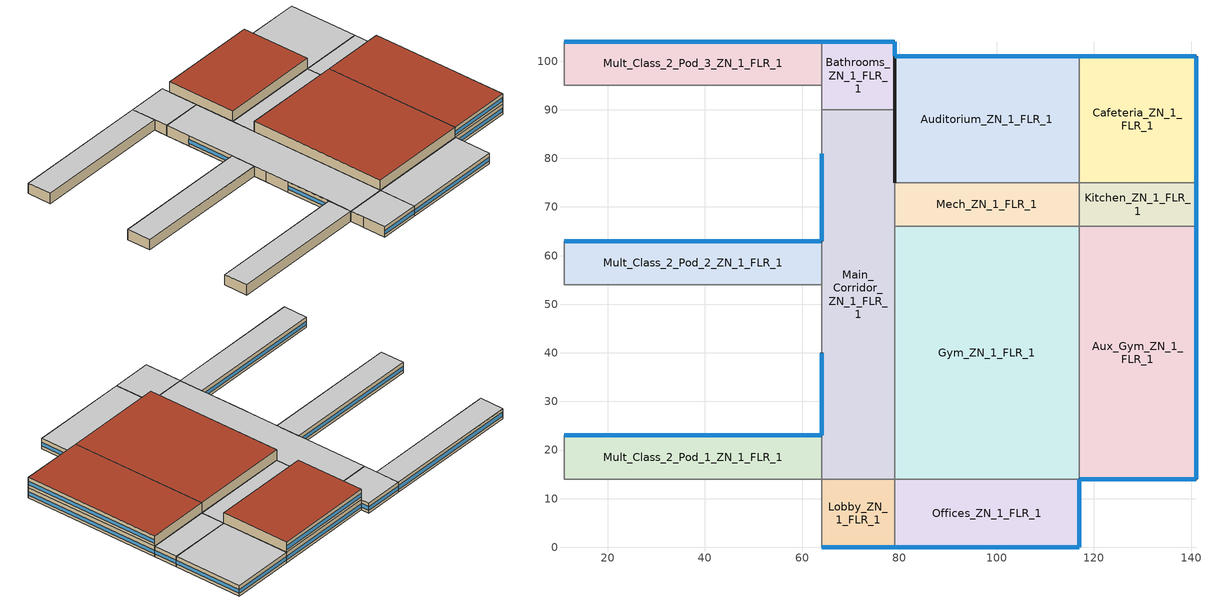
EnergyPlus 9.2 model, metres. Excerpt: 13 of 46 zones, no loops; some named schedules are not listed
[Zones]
Auditorium_ZN_1_FLR_1
 floor ground (ext-slab): 79,101 117,101 117,75 79,75 z0
 wall outside (Steel Frame Non-res Ext Wall): 117,101 79,101 79,75 z0:4; 117,101 79,101 79,75 z4:8
 wall to Mech_ZN_1_FLR_1 (int-walls): 79,75 117,75 z0:4
 wall to Cafeteria_ZN_1_FLR_1 (int-walls): 117,75 117,101 z0:4
 wall to Mech_ZN_1_FLR_2 (int-walls): 79,75 117,75 z4:8
 wall to LIBRARY_MEDIA_CENTER_ZN_1_FLR_2 (int-walls): 117,75 117,101 z4:8
 window (Window Non-res Fixed): 116.95,101 79.05,101 z1.1:2.5; 116.95,101 79.05,101 z5.1:6.5
 roof outside (IEAD Non-res Roof): 79,75 117,75 117,101 79,101 z8
Aux_Gym_ZN_1_FLR_1
 floor ground (ext-slab): 117,66 141,66 141,14 117,14 z0
 wall outside (Steel Frame Non-res Ext Wall): 117,14 141,14 141,66 z0:4; 117,14 141,14 141,66 z4:8
 wall to Kitchen_ZN_1_FLR_1 (int-walls): 141,66 117,66 z0:4
 wall to Gym_ZN_1_FLR_1 (int-walls): 117,66 117,14 z0:4; 117,66 117,14 z4:8
 wall to LIBRARY_MEDIA_CENTER_ZN_1_FLR_2 (int-walls): 141,66 117,66 z4:8
 window (Window Non-res Fixed): 117.05,14 140.95,14 z1.1:2.51; 141,14.05 141,65.95 z1.1:2.5; 117.05,14 140.95,14 z5.1:6.51; 141,14.05 141,65.95 z5.1:6.5
 roof outside (IEAD Non-res Roof): 117,14 141,14 141,66 117,66 z8
Bathrooms_ZN_1_FLR_1
 floor ground (ext-slab): 64,104 79,104 79,90 64,90 z0
 wall outside (Steel Frame Non-res Ext Wall): 79,90 79,101 79,104 64,104 z0:4
 wall to Main_Corridor_ZN_1_FLR_1 (int-walls): 64,90 79,90 z0:4
 wall to Mult_Class_2_Pod_3_ZN_1_FLR_1 (int-walls): 64,104 64,95 z0:4
 wall to Corridor_Pod_3_ZN_1_FLR_1 (int-walls): 64,95 64,90 z0:4
 window (Window Non-res Fixed): 79,101.05 79,103.95 z1.1:2.55; 78.95,104 64.05,104 z1.1:2.51
 ceiling to Bathrooms_ZN_1_FLR_2 (INT-FLOOR-UNDERSIDE): 64,90 79,90 79,104 64,104 z4
Cafeteria_ZN_1_FLR_1
 floor ground (ext-slab): 117,101 141,101 141,75 117,75 z0
 wall outside (Steel Frame Non-res Ext Wall): 141,75 141,101 117,101 z0:4
 wall to Kitchen_ZN_1_FLR_1 (int-walls): 117,75 141,75 z0:4
 window (Window Non-res Fixed): 141,75.05 141,100.95 / 140.95,101 117.05,101 z1.1:2.51
 ceiling to LIBRARY_MEDIA_CENTER_ZN_1_FLR_2 (INT-FLOOR-UNDERSIDE): 117,75 141,75 141,101 117,101 z4
Gym_ZN_1_FLR_1
 floor ground (ext-slab): 79,66 117,66 117,14 79,14 z0
 wall to Offices_ZN_1_FLR_1 (int-walls): 79,14 117,14 z0:4
 wall to Mech_ZN_1_FLR_1 (int-walls): 117,66 79,66 z0:4
 wall to Main_Corridor_ZN_1_FLR_1 (int-walls): 79,66 79,14 z0:4
 wall to Offices_ZN_1_FLR_2 (int-walls): 79,14 117,14 z4:8
 wall to Mech_ZN_1_FLR_2 (int-walls): 117,66 79,66 z4:8
 wall to Main_Corridor_ZN_1_FLR_2 (int-walls): 79,66 79,14 z4:8
 roof outside (IEAD Non-res Roof): 79,14 117,14 117,66 79,66 z8
Kitchen_ZN_1_FLR_1
 floor ground (ext-slab): 117,75 141,75 141,66 117,66 z0
 wall outside (Steel Frame Non-res Ext Wall): 141,66 141,75 z0:4
 wall to Mech_ZN_1_FLR_1 (int-walls): 117,75 117,66 z0:4
 window (Window Non-res Fixed): 141,66.05 141,74.95 z1.1:2.52
 ceiling to LIBRARY_MEDIA_CENTER_ZN_1_FLR_2 (INT-FLOOR-UNDERSIDE): 117,66 141,66 141,75 117,75 z4
Lobby_ZN_1_FLR_1
 floor ground (ext-slab): 64,14 79,14 79,0 64,0 z0
 wall outside (Steel Frame Non-res Ext Wall): 64,0 79,0 z0:4
 wall to Offices_ZN_1_FLR_1 (int-walls): 79,0 79,14 z0:4
 wall to Main_Corridor_ZN_1_FLR_1 (int-walls): 79,14 64,14 z0:4
 wall to Corridor_Pod_1_ZN_1_FLR_1 (int-walls): 64,14 64,9 z0:4
 wall to Mult_Class_1_Pod_1_ZN_1_FLR_1 (int-walls): 64,9 64,0 z0:4
 window (Window Non-res Fixed): 64.05,0 78.95,0 z1.1:2.51
 ceiling to Lobby_ZN_1_FLR_2 (INT-FLOOR-UNDERSIDE): 64,0 79,0 79,14 64,14 z4
Main_Corridor_ZN_1_FLR_1
 floor ground (ext-slab): 64,90 79,90 79,14 64,14 z0
 wall outside (Steel Frame Non-res Ext Wall): 64,40 64,23 / 79,75 79,90 / 64,81 64,63 z0:4
 wall to Mult_Class_1_Pod_2_ZN_1_FLR_1 (int-walls): 64,49 64,40 z0:4
 wall to Mult_Class_2_Pod_1_ZN_1_FLR_1 (int-walls): 64,23 64,14 z0:4
 wall to Mech_ZN_1_FLR_1 (int-walls): 79,66 79,75 z0:4
 wall to Mult_Class_1_Pod_3_ZN_1_FLR_1 (int-walls): 64,90 64,81 z0:4
 wall to Mult_Class_2_Pod_2_ZN_1_FLR_1 (int-walls): 64,63 64,54 z0:4
 wall to Corridor_Pod_2_ZN_1_FLR_1 (int-walls): 64,54 64,49 z0:4
 window (Window Non-res Fixed): 64,39.95 64,23.05 / 64,80.95 64,63.05 z1.1:2.51
 ceiling to Main_Corridor_ZN_1_FLR_2 (INT-FLOOR-UNDERSIDE): 64,14 79,14 79,90 64,90 z4
Mech_ZN_1_FLR_1
 floor ground (ext-slab): 79,75 117,75 117,66 79,66 z0
 ceiling to Mech_ZN_1_FLR_2 (INT-FLOOR-UNDERSIDE): 79,66 117,66 117,75 79,75 z4
Mult_Class_2_Pod_1_ZN_1_FLR_1
 floor ground (ext-slab): 11,23 64,23 64,14 11,14 z0
 wall outside (Steel Frame Non-res Ext Wall): 64,23 11,23 z0:4
 wall to Corridor_Pod_1_ZN_1_FLR_1 (int-walls): 11,14 64,14 z0:4
 wall to Corner_Class_2_Pod_1_ZN_1_FLR_1 (int-walls): 11,23 11,14 z0:4
 window (Window Non-res Fixed): 63.95,23 11.05,23 z1.1:2.5
 ceiling to Mult_Class_2_Pod_1_ZN_1_FLR_2 (INT-FLOOR-UNDERSIDE): 11,14 64,14 64,23 11,23 z4
Mult_Class_2_Pod_2_ZN_1_FLR_1
 floor ground (ext-slab): 11,63 64,63 64,54 11,54 z0
 wall outside (Steel Frame Non-res Ext Wall): 64,63 11,63 z0:4
 wall to Corridor_Pod_2_ZN_1_FLR_1 (int-walls): 11,54 64,54 z0:4
 wall to Corner_Class_2_Pod_2_ZN_1_FLR_1 (int-walls): 11,63 11,54 z0:4
 window (Window Non-res Fixed): 63.95,63 11.05,63 z1.1:2.5
 ceiling to Mult_Class_2_Pod_2_ZN_1_FLR_2 (INT-FLOOR-UNDERSIDE): 11,54 64,54 64,63 11,63 z4
Mult_Class_2_Pod_3_ZN_1_FLR_1
 floor ground (ext-slab): 11,104 64,104 64,95 11,95 z0
 wall outside (Steel Frame Non-res Ext Wall): 64,104 11,104 z0:4
 wall to Corridor_Pod_3_ZN_1_FLR_1 (int-walls): 11,95 64,95 z0:4
 wall to Corner_Class_2_Pod_3_ZN_1_FLR_1 (int-walls): 11,104 11,95 z0:4
 window (Window Non-res Fixed): 63.95,104 11.05,104 z1.1:2.5
 ceiling to Mult_Class_2_Pod_3_ZN_1_FLR_2 (INT-FLOOR-UNDERSIDE): 11,95 64,95 64,104 11,104 z4
Offices_ZN_1_FLR_1
 floor ground (ext-slab): 79,14 117,14 117,0 79,0 z0
 wall outside (Steel Frame Non-res Ext Wall): 79,0 117,0 117,14 z0:4
 window (Window Non-res Fixed): 79.05,0 116.95,0 z1.1:2.5; 117,0.05 117,13.95 z1.1:2.51
 ceiling to Offices_ZN_1_FLR_2 (INT-FLOOR-UNDERSIDE): 79,0 117,0 117,14 79,14 z4
[Building]
Ref Bldg Secondary School Pre1980_v1.3_5.0: North Axis=0; Terrain=City; Loads Convergence Tolerance Value=0.04; Temperature Convergence Tolerance Value=0.2; Solar Distribution=FullInteriorAndExterior; Maximum Number of Warmup Days=25; Minimum Number of Warmup Days=6
[Site:Location]
USA IL-CHICAGO-OHARE: Latitude=41.77; Longitude=-87.75; Time Zone=-6; Elevation=190
[SizingPeriod:DesignDay] Day of Month=21; Humidity Condition Type=Wetbulb; Barometric Pressure=99063; Rain Indicator=No; Snow Indicator=No; Daylight Saving Time Indicator=No; Solar Model Indicator=ASHRAEClearSky
Name | Month | Day Type | Maximum DryBulb Temperature | Daily DryBulb Temperature Range | Wetbulb or DewPoint at Maximum DryBulb | Wind Speed | Wind Direction | Sky Clearness
CHICAGO Ann Htg 99.6% Condns DB | 1 | WinterDesignDay | -20.6 | 0 | -20.6 | 4.9 | 270 | 0
CHICAGO Ann Clg .4% Condns WB=>MDB | 7 | SummerDesignDay | 31.2 | 10.7 | 25.5 | 5.3 | 230 | 1
[Site:GroundTemperature:BuildingSurface]
19.527, 19.502, 19.536, 19.598, 20.002, 21.64, 22.225, 22.375, 21.449, 20.121, 19.802, 19.633
[Site:WaterMainsTemperature]
Calculation Method=CORRELATION; Annual Average Outdoor Air Temperature=9.69; Maximum Difference In Monthly Average Outdoor Air Temperatures=28.1
[Material] Thermal Absorptance=0.9
Name | Roughness | Thickness | Conductivity | Density | Specific Heat | Solar Absorptance | Visible Absorptance
Steel Frame NonRes Wall Insulation | MediumRough | 0.03964 | 0.049 | 265 | 836.8 | 0.7 | 0.7
IEAD NonRes Roof Insulation | MediumRough | 0.110216 | 0.049 | 265 | 836.8 | 0.7 | 0.7
Std Wood 6inch | MediumSmooth | 0.15 | 0.12 | 540 | 1210 | 0.7 | 0.7
Wood Siding | MediumSmooth | 0.01 | 0.11 | 544.62 | 1210 | 0.78 | 0.78
1/2IN Gypsum | Smooth | 0.0127 | 0.16 | 784.9 | 830 | 0.92 | 0.92
HW CONCRETE; MAT-CC05 4 HW CONCRETE | Rough | 0.1016 | 1.311 | 2240 | 836.8 | 0.7 | 0.7
Roof Membrane | VeryRough | 0.0095 | 0.16 | 1121.29 | 1460 | 0.7 | 0.7
Metal Decking | MediumSmooth | 0.0015 | 45.006 | 7680 | 418.4 | 0.7 | 0.3
[Material:NoMass]
CP02 CARPET PAD: Roughness=VeryRough; Thermal Resistance=0.2165; Thermal Absorptance=0.9; Solar Absorptance=0.7; Visible Absorptance=0.8
[WindowMaterial:SimpleGlazingSystem]
NonRes Fixed Assembly Window: UFactor=3.52036; Solar Heat Gain Coefficient=0.41
[Construction]
Steel Frame Non-res Ext Wall: Wood Siding, Steel Frame NonRes Wall Insulation, 1/2IN Gypsum
IEAD Non-res Roof: Roof Membrane, IEAD NonRes Roof Insulation, Metal Decking
ext-slab: HW CONCRETE, CP02 CARPET PAD
int-walls: 1/2IN Gypsum, 1/2IN Gypsum
INT-FLOOR-UNDERSIDE: CP02 CARPET PAD, MAT-CC05 4 HW CONCRETE
Window Non-res Fixed: NonRes Fixed Assembly Window
InteriorFurnishings: Std Wood 6inch
[Zone] Type=1; Multiplier=1; Floor Area=autocalculate; Part of Total Floor Area=Yes
Auditorium_ZN_1_FLR_1; Aux_Gym_ZN_1_FLR_1; Bathrooms_ZN_1_FLR_1; Cafeteria_ZN_1_FLR_1; Gym_ZN_1_FLR_1; Kitchen_ZN_1_FLR_1; Lobby_ZN_1_FLR_1; Main_Corridor_ZN_1_FLR_1; Mech_ZN_1_FLR_1; Mult_Class_2_Pod_1_ZN_1_FLR_1; Mult_Class_2_Pod_2_ZN_1_FLR_1; Mult_Class_2_Pod_3_ZN_1_FLR_1; Offices_ZN_1_FLR_1
[InternalMass] Construction=InteriorFurnishings
Name | Zone or ZoneList | Surface Area
Auditorium_ZN_1_FLR_1 Internal Mass | Auditorium_ZN_1_FLR_1 | 1976
Aux_Gym_ZN_1_FLR_1 Internal Mass | Aux_Gym_ZN_1_FLR_1 | 2496
Bathrooms_ZN_1_FLR_1 Internal Mass | Bathrooms_ZN_1_FLR_1 | 420
Cafeteria_ZN_1_FLR_1 Internal Mass | Cafeteria_ZN_1_FLR_1 | 1248
Gym_ZN_1_FLR_1 Internal Mass | Gym_ZN_1_FLR_1 | 3952
Kitchen_ZN_1_FLR_1 Internal Mass | Kitchen_ZN_1_FLR_1 | 432
Lobby_ZN_1_FLR_1 Internal Mass | Lobby_ZN_1_FLR_1 | 420
Main_Corridor_ZN_1_FLR_1 Internal Mass | Main_Corridor_ZN_1_FLR_1 | 2280
Mech_ZN_1_FLR_1 Internal Mass | Mech_ZN_1_FLR_1 | 684
Mult_Class_2_Pod_1_ZN_1_FLR_1 Internal Mass | Mult_Class_2_Pod_1_ZN_1_FLR_1 | 954
Mult_Class_2_Pod_2_ZN_1_FLR_1 Internal Mass | Mult_Class_2_Pod_2_ZN_1_FLR_1 | 954
Mult_Class_2_Pod_3_ZN_1_FLR_1 Internal Mass | Mult_Class_2_Pod_3_ZN_1_FLR_1 | 954
Offices_ZN_1_FLR_1 Internal Mass | Offices_ZN_1_FLR_1 | 1064
[People] Fraction Radiant=0.3; Sensible Heat Fraction=AUTOCALCULATE; Activity Level Schedule=ACTIVITY_SCH; Enable ASHRAE 55 Comfort Warnings=No; Mean Radiant Temperature Calculation Type=ZoneAveraged; Work Efficiency Schedule=WORK_EFF_SCH; Clothing Insulation Calculation Method=ClothingInsulationSchedule; Clothing Insulation Schedule=CLOTHING_SCH; Air Velocity Schedule=AIR_VELO_SCH; Thermal Comfort Model 1 Type=FANGER
Name | Zone or ZoneList | Number of People Schedule | Number of People Calculation Method | Zone Floor Area per Person | Number of People
Auditorium_ZN_1_FLR_1 People | Auditorium_ZN_1_FLR_1 | BLDG_OCC_SCH_Auditorium | Area/Person | 1
Aux_Gym_ZN_1_FLR_1 People | Aux_Gym_ZN_1_FLR_1 | BLDG_OCC_SCH_Gym | Area/Person | 3.33
Bathrooms_ZN_1_FLR_1 People | Bathrooms_ZN_1_FLR_1 | BLDG_OCC_SCH | Area/Person | 10
Cafeteria_ZN_1_FLR_1 People | Cafeteria_ZN_1_FLR_1 | BLDG_OCC_SCH_Cafeteria | Area/Person | 1.39
Gym_ZN_1_FLR_1 People | Gym_ZN_1_FLR_1 | BLDG_OCC_SCH_Gym | Area/Person | 1
Kitchen_ZN_1_FLR_1 People | Kitchen_ZN_1_FLR_1 | BLDG_OCC_SCH | People |  | 32.4
Mech_ZN_1_FLR_1 People | Mech_ZN_1_FLR_1 | BLDG_OCC_SCH | Area/Person | 100
Mult_Class_2_Pod_1_ZN_1_FLR_1 People | Mult_Class_2_Pod_1_ZN_1_FLR_1 | BLDG_OCC_SCH | Area/Person | 4
Mult_Class_2_Pod_2_ZN_1_FLR_1 People | Mult_Class_2_Pod_2_ZN_1_FLR_1 | BLDG_OCC_SCH | Area/Person | 4
Mult_Class_2_Pod_3_ZN_1_FLR_1 People | Mult_Class_2_Pod_3_ZN_1_FLR_1 | BLDG_OCC_SCH | Area/Person | 4
Offices_ZN_1_FLR_1 People | Offices_ZN_1_FLR_1 | BLDG_OCC_SCH_Offices | Area/Person | 20
[Lights] Schedule=BLDG_LIGHT_SCH; Design Level Calculation Method=Watts/Area; Return Air Fraction=0; Fraction Radiant=0.37; Fraction Visible=0.2; Fraction Replaceable=1; EndUse Subcategory=General; Return Air Fraction Calculated from Plenum Temperature=No
Name | Zone or ZoneList | Watts per Zone Floor Area
Auditorium_ZN_1_FLR_1_Lights | Auditorium_ZN_1_FLR_1 | 12.08
Aux_Gym_ZN_1_FLR_1_Lights | Aux_Gym_ZN_1_FLR_1 | 11.81
Bathrooms_ZN_1_FLR_1_Lights | Bathrooms_ZN_1_FLR_1 | 9.6
Cafeteria_ZN_1_FLR_1_Lights | Cafeteria_ZN_1_FLR_1 | 14.38
Gym_ZN_1_FLR_1_Lights | Gym_ZN_1_FLR_1 | 11.38
Kitchen_ZN_1_FLR_1_Lights | Kitchen_ZN_1_FLR_1 | 16.76
Lobby_ZN_1_FLR_1_Lights | Lobby_ZN_1_FLR_1 | 12
Main_Corridor_ZN_1_FLR_1_Lights | Main_Corridor_ZN_1_FLR_1 | 9.25
Mech_ZN_1_FLR_1_Lights | Mech_ZN_1_FLR_1 | 8.05
Mult_Class_2_Pod_1_ZN_1_FLR_1_Lights | Mult_Class_2_Pod_1_ZN_1_FLR_1 | 21.52
Mult_Class_2_Pod_2_ZN_1_FLR_1_Lights | Mult_Class_2_Pod_2_ZN_1_FLR_1 | 21.52
Mult_Class_2_Pod_3_ZN_1_FLR_1_Lights | Mult_Class_2_Pod_3_ZN_1_FLR_1 | 21.52
Offices_ZN_1_FLR_1_Lights | Offices_ZN_1_FLR_1 | 20.09
[ElectricEquipment]
Name | Zone or ZoneList | Schedule | Design Level Calculation Method | Watts per Zone Floor Area | Fraction Latent | Fraction Radiant | Fraction Lost | EndUse Subcategory | Design Level
Auditorium_ZN_1_FLR_1_PlugMisc_Equip | Auditorium_ZN_1_FLR_1 | BLDG_EQUIP_SCH | Watts/Area | 5 | 0 | 0.5 | 0 | General
Aux_Gym_ZN_1_FLR_1_PlugMisc_Equip | Aux_Gym_ZN_1_FLR_1 | BLDG_EQUIP_SCH | Watts/Area | 5 | 0 | 0.5 | 0 | General
Bathrooms_ZN_1_FLR_1_PlugMisc_Equip | Bathrooms_ZN_1_FLR_1 | BLDG_EQUIP_SCH | Watts/Area | 4 | 0 | 0.5 | 0 | General
Cafeteria_ZN_1_FLR_1_PlugMisc_Equip | Cafeteria_ZN_1_FLR_1 | KITCHEN_ELEC_EQUIP_SCH | Watts/Area | 19.26 | 0 | 0.5 | 0 | General
Gym_ZN_1_FLR_1_PlugMisc_Equip | Gym_ZN_1_FLR_1 | BLDG_EQUIP_SCH | Watts/Area | 5 | 0 | 0.5 | 0 | General
Kitchen_ZN_1_FLR_1_ExhFan_Equip | Kitchen_ZN_1_FLR_1 | Kitchen_Exhaust_SCH | EquipmentLevel |  | 0 | 0 | 1 | KitchenExhFan | 699
Kitchen_ZN_1_FLR_1_MiscElec_Equip | Kitchen_ZN_1_FLR_1 | KITCHEN_ELEC_EQUIP_SCH | EquipmentLevel |  | 0.25 | 0.3 | 0.2 | MiscElec | 47994
Lobby_ZN_1_FLR_1_PlugMisc_Equip | Lobby_ZN_1_FLR_1 | BLDG_EQUIP_SCH | Watts/Area | 4 | 0 | 0.5 | 0 | General
Main_Corridor_ZN_1_FLR_1_PlugMisc_Equip | Main_Corridor_ZN_1_FLR_1 | BLDG_EQUIP_SCH | Watts/Area | 4 | 0 | 0.5 | 0 | General
Mech_ZN_1_FLR_1_Elevators_Equip | Mech_ZN_1_FLR_1 | BLDG_ELEVATORS | EquipmentLevel |  | 0 | 0.5 | 0 | Elevators | 32109.9
Mech_ZN_1_FLR_1_PlugMisc_Equip | Mech_ZN_1_FLR_1 | BLDG_EQUIP_SCH | Watts/Area | 4 | 0 | 0.5 | 0 | General
Mult_Class_2_Pod_1_ZN_1_FLR_1_PlugMisc_Equip | Mult_Class_2_Pod_1_ZN_1_FLR_1 | BLDG_EQUIP_SCH | Watts/Area | 10 | 0 | 0.5 | 0 | General
Mult_Class_2_Pod_2_ZN_1_FLR_1_PlugMisc_Equip | Mult_Class_2_Pod_2_ZN_1_FLR_1 | BLDG_EQUIP_SCH | Watts/Area | 10 | 0 | 0.5 | 0 | General
Mult_Class_2_Pod_3_ZN_1_FLR_1_PlugMisc_Equip | Mult_Class_2_Pod_3_ZN_1_FLR_1 | BLDG_EQUIP_SCH | Watts/Area | 10 | 0 | 0.5 | 0 | General
Offices_ZN_1_FLR_1_PlugMisc_Equip | Offices_ZN_1_FLR_1 | BLDG_EQUIP_SCH | Watts/Area | 10.8 | 0 | 0.5 | 0 | General
[GasEquipment]
Kitchen_ZN_1_FLR_1_MiscGas_Equip: Zone or ZoneList=Kitchen_ZN_1_FLR_1; Schedule=KITCHEN_GAS_EQUIP_SCH; Design Level Calculation Method=EquipmentLevel; Design Level=241713; Fraction Latent=0.1; Fraction Radiant=0.2; Fraction Lost=0.7; EndUse Subcategory=MiscGas
[ZoneInfiltration:DesignFlowRate] Schedule=INFIL_SCH; Constant Term Coefficient=1; Temperature Term Coefficient=0; Velocity Term Coefficient=0; Velocity Squared Term Coefficient=0
Name | Zone or ZoneList | Design Flow Rate Calculation Method | Flow per Exterior Surface Area | Air Changes per Hour
Auditorium_ZN_1_FLR_1_Infiltration | Auditorium_ZN_1_FLR_1 | Flow/ExteriorWallArea | 0.001133
Aux_Gym_ZN_1_FLR_1_Infiltration | Aux_Gym_ZN_1_FLR_1 | Flow/ExteriorWallArea | 0.001133
Bathrooms_ZN_1_FLR_1_Infiltration | Bathrooms_ZN_1_FLR_1 | Flow/ExteriorWallArea | 0.001133
Cafeteria_ZN_1_FLR_1_Infiltration | Cafeteria_ZN_1_FLR_1 | Flow/ExteriorWallArea | 0.001133
Gym_ZN_1_FLR_1_Infiltration | Gym_ZN_1_FLR_1 | AirChanges/Hour |  | 0.14
Kitchen_ZN_1_FLR_1_Infiltration | Kitchen_ZN_1_FLR_1 | Flow/ExteriorWallArea | 0.001133
Lobby_ZN_1_FLR_1_Infiltration | Lobby_ZN_1_FLR_1 | Flow/ExteriorWallArea | 0.001133
Main_Corridor_ZN_1_FLR_1_Infiltration | Main_Corridor_ZN_1_FLR_1 | Flow/ExteriorWallArea | 0.001133
Mult_Class_2_Pod_1_ZN_1_FLR_1_Infiltration | Mult_Class_2_Pod_1_ZN_1_FLR_1 | Flow/ExteriorWallArea | 0.001133
Mult_Class_2_Pod_2_ZN_1_FLR_1_Infiltration | Mult_Class_2_Pod_2_ZN_1_FLR_1 | Flow/ExteriorWallArea | 0.001133
Mult_Class_2_Pod_3_ZN_1_FLR_1_Infiltration | Mult_Class_2_Pod_3_ZN_1_FLR_1 | Flow/ExteriorWallArea | 0.001133
Offices_ZN_1_FLR_1_Infiltration | Offices_ZN_1_FLR_1 | Flow/ExteriorWallArea | 0.001133
[ZoneMixing]
Kitchen_ZN_1_FLR_1 Exhaust Fanmixing_0: Zone=Kitchen_ZN_1_FLR_1; Schedule=HVACOperationSchd; Design Flow Rate Calculation Method=Flow/Zone; Design Flow Rate=1.6288; Source Zone=Cafeteria_ZN_1_FLR_1; Delta Temperature=0
[Exterior:Lights]
Exterior Facade Lighting: Schedule=ALWAYS_ON; Design Level=21874; Control Option=AstronomicalClock; EndUse Subcategory=Exterior Facade Lighting
[UtilityCost:Charge:Block] Source Variable=totalEnergy; Season=Annual; Category Variable=EnergyCharges
Name | Utility Cost Charge Block | Tariff | Block Size 1 Value or Variable | Block 1 Cost per Unit Value or Variable | Block Size 2 Value or Variable | Block 2 Cost per Unit Value or Variable | Block Size 3 Value or Variable | Block 3 Cost per Unit Value or Variable | Block Size 4 Value or Variable | Block 4 Cost per Unit Value or Variable | Block Size Multiplier Value or Variable
 | AnnualEnergyCharge | PSI_LLF_LowLoadFactorService | 300 | 0.108222 | 700 | 0.087021 | 1500 | 0.07842 | remaining | 0.05832
 | AnnualDemandBaseCharge | PSI_LLF_LowLoadFactorService | 190 | 0 | 110 | 0.051773 | remaining | 0.046965 |  |  | TotalDemand
 | AnnualEnergyCharge | PSI_CS_CommercialElectricService | 300 | 0.082409 | 700 | 0.072873 | 1500 | 0.061696 | remaining | 0.041179
[UtilityCost:Variable]
IN_MonthlyGasRates: Tariff=IN_EIAMonthlyRateGas; Variable Type=Currency; January Value=8.22; February Value=7.51; March Value=8.97; April Value=9.01; May Value=9.16; June Value=10.44; July Value=10.32; August Value=10.13; September Value=9.2; October Value=8.18; November Value=7.83; December Value=7.63
[Schedule:Compact]
BLDG_OCC_SCH_Auditorium: Through: 6/30, For: Weekdays SummerDesignDay, Until: 08:00, 0, Until: 15:00, 0.25, Until: 17:00, 0.95, Until: 20:00, 0.1, Until: 24:00, 0, For: AllOtherDays, Until: 24:00, 0, Through: 9/1, For: Weekdays SummerDesignDay, Until: 08:00, 0, Until: 17:00, 0.15, Until: 19:00, 0.35, Until: 24:00, 0, For: AllOtherDays, Until: 24:00, 0, Through: 12/31, For: Weekdays SummerDesignDay, Until: 08:00, 0, Until: 15:00, 0.25, Until: 17:00, 0.95, Until: 20:00, 0.1, Until: 24:00, 0, For: AllOtherDays, Until: 24:00, 0
BLDG_OCC_SCH_Gym: Through: 6/30, For: Weekdays SummerDesignDay, Until: 08:00, 0, Until: 16:00, 0.35, Until: 21:00, 0.95, Until: 24:00, 0, For: AllOtherDays, Until: 24:00, 0, Through: 9/1, For: Weekdays SummerDesignDay, Until: 08:00, 0, Until: 16:00, 0.35, Until: 21:00, 0.35, Until: 24:00, 0, For: AllOtherDays, Until: 24:00, 0, Through: 12/31, For: Weekdays SummerDesignDay, Until: 08:00, 0, Until: 16:00, 0.35, Until: 21:00, 0.95, Until: 24:00, 0, For: AllOtherDays, Until: 24:00, 0
ACTIVITY_SCH: Through: 12/31, For: AllDays, Until: 24:00, 120
AIR_VELO_SCH: Through: 12/31, For: AllDays, Until: 24:00, 0.2
CLOTHING_SCH: Through: 04/30, For: AllDays, Until: 24:00, 1.1, Through: 09/30, For: AllDays, Until: 24:00, 0.6, Through: 12/31, For: AllDays, Until: 24:00, 1.1
WORK_EFF_SCH: Through: 12/31, For: AllDays, Until: 24:00, 0
